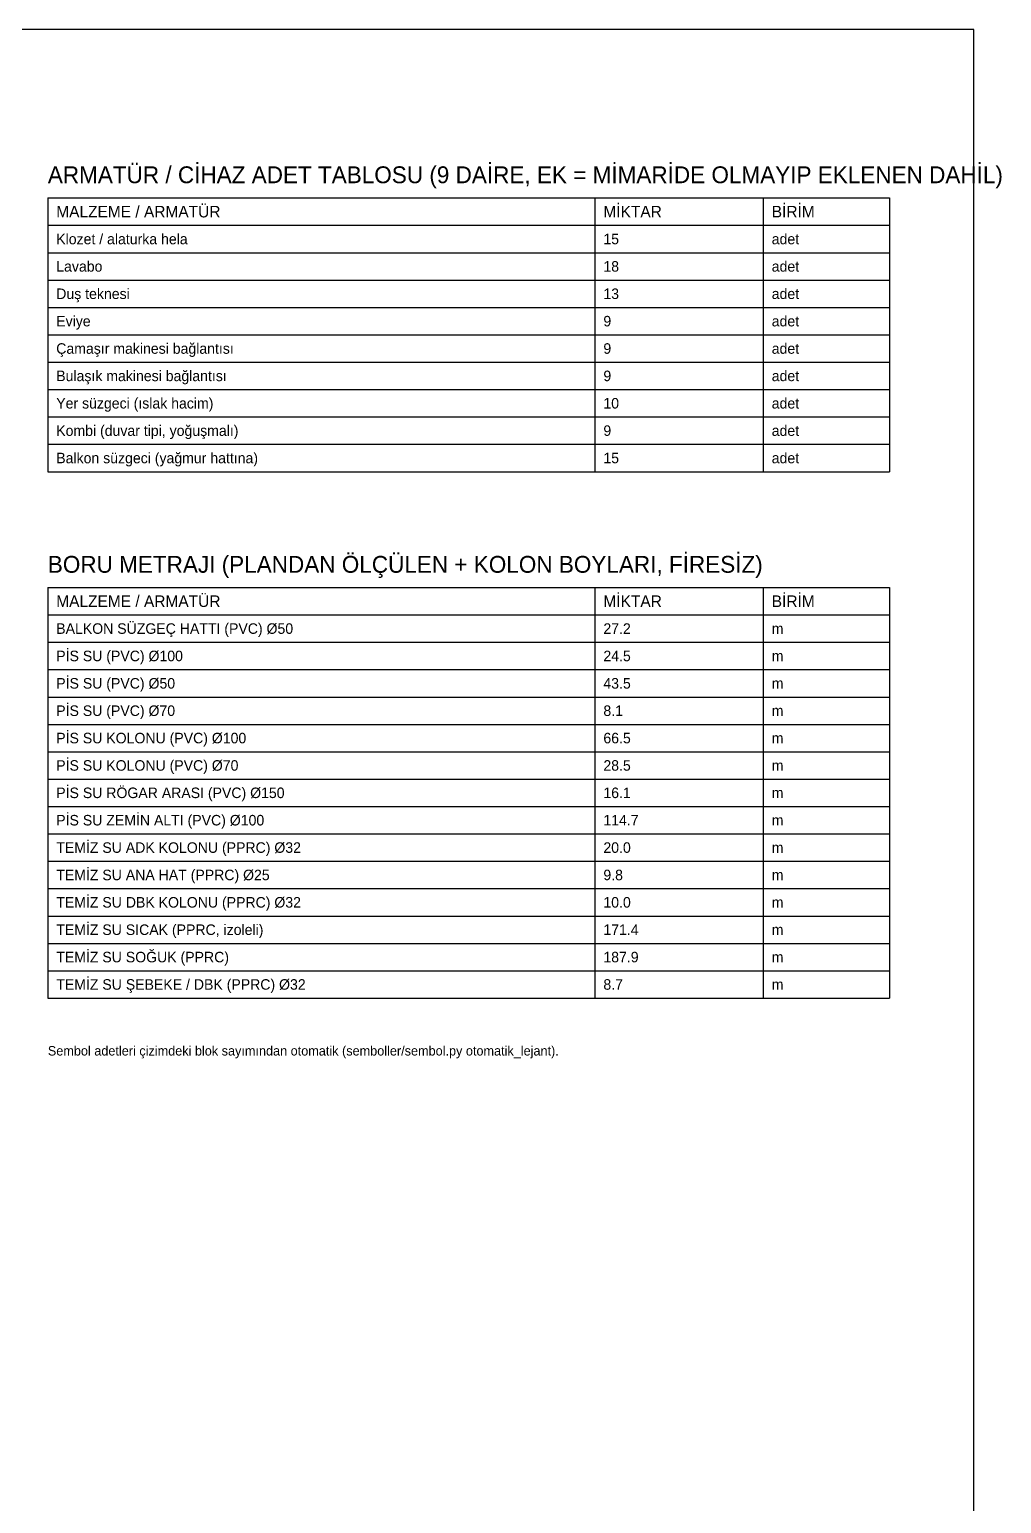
# Model space of a CAD drawing. Header units: centimetres. Extents: x -3962 to 30527, y -2 to 2802.
# Drawn here: x 29603 to 30527, y 1400 to 2800 of the extents above; entities that cross this region are included whole.
import ezdxf
from ezdxf.enums import TextEntityAlignment as Align

# ---------------------------------------------------------------- set-up
doc = ezdxf.new("R2010")
doc.units = ezdxf.units.CM
doc.layers.add('ROTAS-METRAJ', color=7, linetype='Continuous')
doc.layers.add('ROTAS-PAFTA', color=7, linetype='CONTINUOUS')

msp = doc.modelspace()

# ---------------------------------------------------------------- linework, layer by layer
at = {"layer": 'ROTAS-METRAJ'}
for points in [[(29620.6, 2640), (30420.6, 2640)], [(29620.6, 2640), (29620.6, 2380)], [(30140.6, 2640), (30140.6, 2380)], [(30300.6, 2640), (30300.6, 2380)], [(30420.6, 2640), (30420.6, 2380)], [(29620.6, 2614), (30420.6, 2614)], [(29620.6, 2588), (30420.6, 2588)], [(29620.6, 2562), (30420.6, 2562)], [(29620.6, 2536), (30420.6, 2536)], [(29620.6, 2510), (30420.6, 2510)], [(29620.6, 2484), (30420.6, 2484)], [(29620.6, 2458), (30420.6, 2458)], [(29620.6, 2432), (30420.6, 2432)], [(29620.6, 2406), (30420.6, 2406)], [(29620.6, 2380), (30420.6, 2380)], [(29620.6, 2270), (30420.6, 2270)], [(29620.6, 2270), (29620.6, 1880)], [(30140.6, 2270), (30140.6, 1880)], [(30300.6, 2270), (30300.6, 1880)], [(30420.6, 2270), (30420.6, 1880)], [(29620.6, 2244), (30420.6, 2244)], [(29620.6, 2218), (30420.6, 2218)], [(29620.6, 2192), (30420.6, 2192)], [(29620.6, 2166), (30420.6, 2166)], [(29620.6, 2140), (30420.6, 2140)], [(29620.6, 2114), (30420.6, 2114)], [(29620.6, 2088), (30420.6, 2088)], [(29620.6, 2062), (30420.6, 2062)], [(29620.6, 2036), (30420.6, 2036)], [(29620.6, 2010), (30420.6, 2010)], [(29620.6, 1984), (30420.6, 1984)], [(29620.6, 1958), (30420.6, 1958)], [(29620.6, 1932), (30420.6, 1932)], [(29620.6, 1906), (30420.6, 1906)], [(29620.6, 1880), (30420.6, 1880)]]:
    msp.add_lwpolyline(points, dxfattribs=at)
at = {"layer": 'ROTAS-PAFTA'}
msp.add_lwpolyline([(28780.6, 0), (30500.6, 0), (30500.6, 2800), (28780.6, 2800)], close=True, dxfattribs=at)

# ---------------------------------------------------------------- texts
at = {"layer": 'ROTAS-METRAJ'}
for s, height, p in [('ARMATÜR / CİHAZ ADET TABLOSU (9 DAİRE, EK = MİMARİDE OLMAYIP EKLENEN DAHİL)', 16, (29620.6, 2662)), ('MALZEME / ARMATÜR', 11, (29628.6, 2627)), ('MİKTAR', 11, (30148.6, 2627)), ('BİRİM', 11, (30308.6, 2627)), ('Klozet / alaturka hela', 10, (29628.6, 2601)), ('15', 10, (30148.6, 2601)), ('adet', 10, (30308.6, 2601)), ('Lavabo', 10, (29628.6, 2575)), ('18', 10, (30148.6, 2575)), ('adet', 10, (30308.6, 2575)), ('Duş teknesi', 10, (29628.6, 2549)), ('13', 10, (30148.6, 2549)), ('adet', 10, (30308.6, 2549)), ('Eviye', 10, (29628.6, 2523)), ('9', 10, (30148.6, 2523)), ('adet', 10, (30308.6, 2523)), ('Çamaşır makinesi bağlantısı', 10, (29628.6, 2497)), ('9', 10, (30148.6, 2497)), ('adet', 10, (30308.6, 2497)), ('Bulaşık makinesi bağlantısı', 10, (29628.6, 2471)), ('9', 10, (30148.6, 2471)), ('adet', 10, (30308.6, 2471)), ('Yer süzgeci (ıslak hacim)', 10, (29628.6, 2445)), ('10', 10, (30148.6, 2445)), ('adet', 10, (30308.6, 2445)), ('Kombi (duvar tipi, yoğuşmalı)', 10, (29628.6, 2419)), ('9', 10, (30148.6, 2419)), ('adet', 10, (30308.6, 2419)), ('Balkon süzgeci (yağmur hattına)', 10, (29628.6, 2393)), ('15', 10, (30148.6, 2393)), ('adet', 10, (30308.6, 2393)), ('BORU METRAJI (PLANDAN ÖLÇÜLEN + KOLON BOYLARI, FİRESİZ)', 16, (29620.6, 2292)), ('MALZEME / ARMATÜR', 11, (29628.6, 2257)), ('MİKTAR', 11, (30148.6, 2257)), ('BİRİM', 11, (30308.6, 2257)), ('BALKON SÜZGEÇ HATTI (PVC) Ø50', 10, (29628.6, 2231)), ('27.2', 10, (30148.6, 2231)), ('m', 10, (30308.6, 2231)), ('PİS SU (PVC) Ø100', 10, (29628.6, 2205)), ('24.5', 10, (30148.6, 2205)), ('m', 10, (30308.6, 2205)), ('PİS SU (PVC) Ø50', 10, (29628.6, 2179)), ('43.5', 10, (30148.6, 2179)), ('m', 10, (30308.6, 2179)), ('PİS SU (PVC) Ø70', 10, (29628.6, 2153)), ('8.1', 10, (30148.6, 2153)), ('m', 10, (30308.6, 2153)), ('PİS SU KOLONU (PVC) Ø100', 10, (29628.6, 2127)), ('66.5', 10, (30148.6, 2127)), ('m', 10, (30308.6, 2127)), ('PİS SU KOLONU (PVC) Ø70', 10, (29628.6, 2101)), ('28.5', 10, (30148.6, 2101)), ('m', 10, (30308.6, 2101)), ('PİS SU RÖGAR ARASI (PVC) Ø150', 10, (29628.6, 2075)), ('16.1', 10, (30148.6, 2075)), ('m', 10, (30308.6, 2075)), ('PİS SU ZEMİN ALTI (PVC) Ø100', 10, (29628.6, 2049)), ('114.7', 10, (30148.6, 2049)), ('m', 10, (30308.6, 2049)), ('TEMİZ SU ADK KOLONU (PPRC) Ø32', 10, (29628.6, 2023)), ('20.0', 10, (30148.6, 2023)), ('m', 10, (30308.6, 2023)), ('TEMİZ SU ANA HAT (PPRC) Ø25', 10, (29628.6, 1997)), ('9.8', 10, (30148.6, 1997)), ('m', 10, (30308.6, 1997)), ('TEMİZ SU DBK KOLONU (PPRC) Ø32', 10, (29628.6, 1971)), ('10.0', 10, (30148.6, 1971)), ('m', 10, (30308.6, 1971)), ('TEMİZ SU SICAK (PPRC, izoleli)', 10, (29628.6, 1945)), ('171.4', 10, (30148.6, 1945)), ('m', 10, (30308.6, 1945)), ('TEMİZ SU SOĞUK (PPRC)', 10, (29628.6, 1919)), ('187.9', 10, (30148.6, 1919)), ('m', 10, (30308.6, 1919)), ('TEMİZ SU ŞEBEKE / DBK (PPRC) Ø32', 10, (29628.6, 1893)), ('8.7', 10, (30148.6, 1893)), ('m', 10, (30308.6, 1893)), ('Sembol adetleri çizimdeki blok sayımından otomatik (semboller/sembol.py otomatik_lejant).', 9, (29620.6, 1830))]:
    msp.add_text(s, height=height, dxfattribs=at).set_placement(p, align=Align.MIDDLE_LEFT)

doc.saveas('drawing.dxf')
